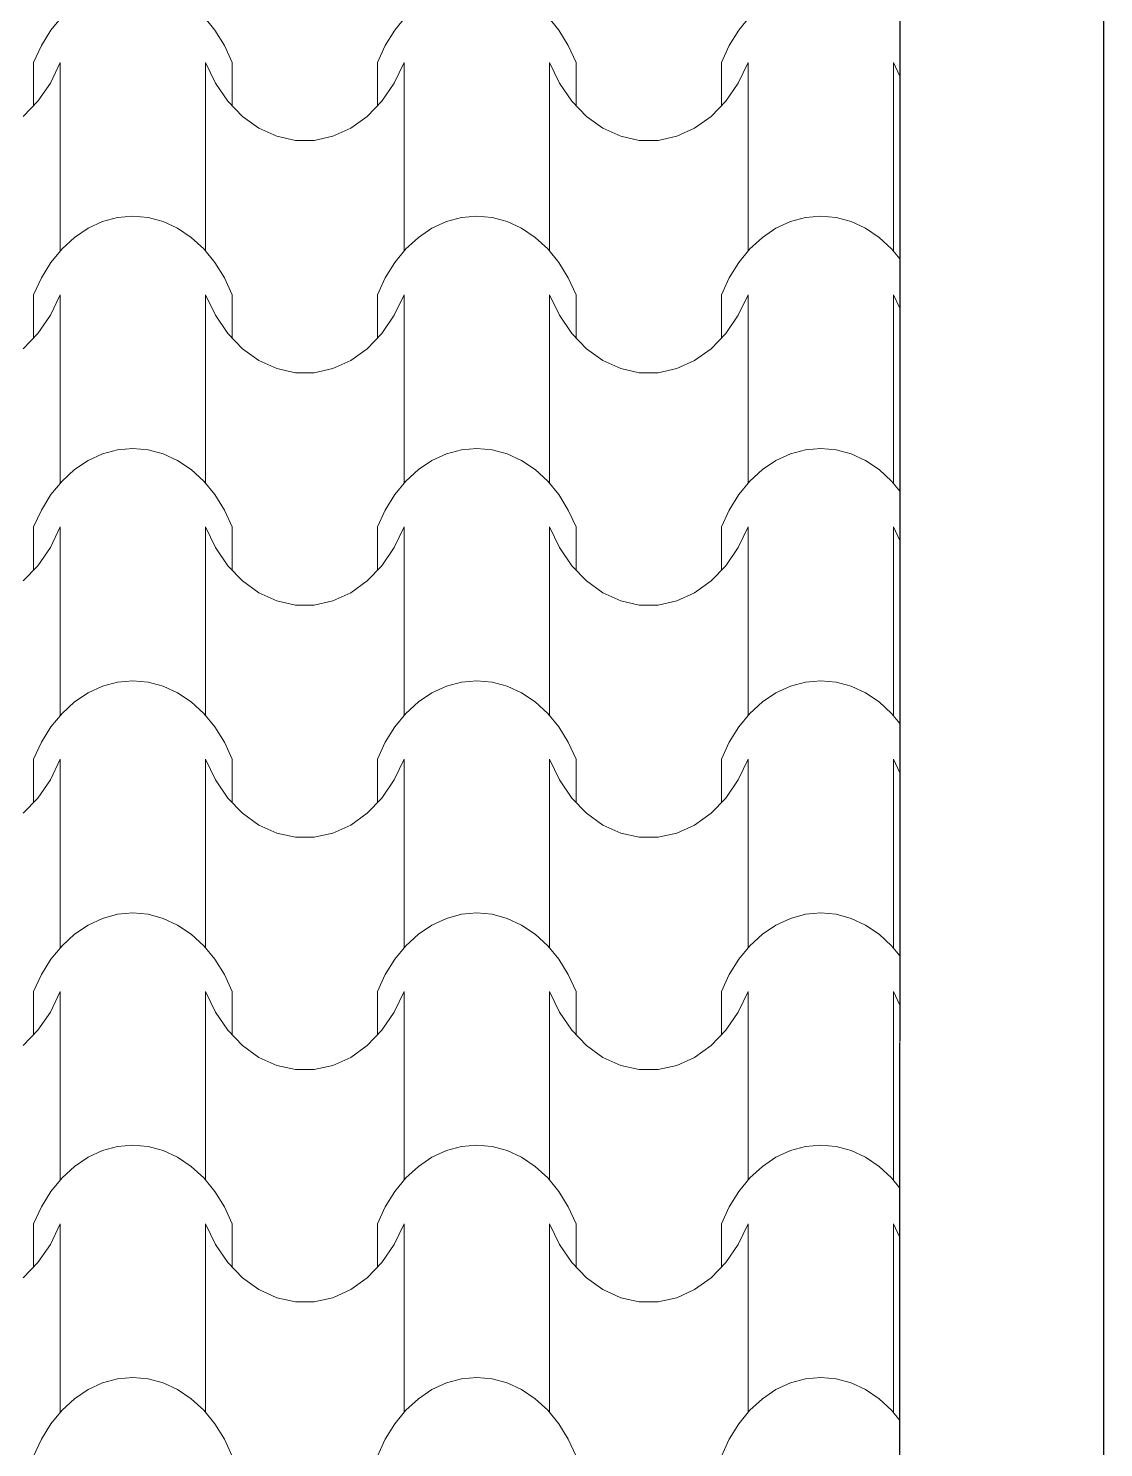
# Model space of a CAD drawing. Header units: millimetres. Extents: x 42452 to 2852333, y -419346 to 834876.
# Drawn here: x 2641314 to 2643426, y 663514 to 666303 of the extents above; entities that cross this region are included whole.
import ezdxf

# ---------------------------------------------------------------- set-up
doc = ezdxf.new("R2010")
doc.units = ezdxf.units.MM
doc.layers.add('M-2 keramitin shtrixi_Ном._пера__21_Pen_No__1', color=7, linetype='Continuous', lineweight=15)
doc.layers.add('memar', color=7, linetype='Continuous', lineweight=25)

# ---------------------------------------------------------------- blocks, each defined once
blk = doc.blocks.new('*X17')
at = {"layer": 'M-2 keramitin shtrixi_Ном._пера__21_Pen_No__1', "color": 7, "linetype": 'Continuous', "lineweight": 15}
for p, q in [((-244981.1, -1353532.8), (-244959.2, -1353506.2)), ((-244680.9, -1353506.2), (-244659.1, -1353532.8)), ((-244305.5, -1353532.8), (-244283.7, -1353506.2)), ((-244005.3, -1353506.2), (-243983.5, -1353532.8)), ((-243629.9, -1353532.8), (-243608.1, -1353506.2)), ((-244999.8, -1353563), (-244981.1, -1353532.8)), ((-244659.1, -1353532.8), (-244640.3, -1353563)), ((-244324.2, -1353563), (-244305.5, -1353532.8)), ((-243983.5, -1353532.8), (-243964.8, -1353563)), ((-243648.7, -1353563), (-243629.9, -1353532.8)), ((-245015.1, -1353596.3), (-244999.8, -1353563)), ((-244640.3, -1353563), (-244625, -1353596.3)), ((-244339.5, -1353596.3), (-244324.2, -1353563)), ((-243964.8, -1353563), (-243949.5, -1353596.3)), ((-243664, -1353596.3), (-243648.7, -1353563)), ((-245015.1, -1353681.3), (-245015.1, -1353596.3)), ((-244962.8, -1353596.3), (-244982.1, -1353636.8)), ((-244962.8, -1353781.3), (-244962.8, -1353596.3)), ((-244677.3, -1353781.3), (-244677.3, -1353596.3)), ((-244658, -1353636.8), (-244677.3, -1353596.3)), ((-244625, -1353681.3), (-244625, -1353596.3)), ((-244339.5, -1353681.3), (-244339.5, -1353596.3)), ((-244287.3, -1353596.3), (-244306.6, -1353636.8)), ((-244287.3, -1353781.3), (-244287.3, -1353596.3)), ((-244001.7, -1353781.3), (-244001.7, -1353596.3)), ((-243982.4, -1353636.8), (-244001.7, -1353596.3)), ((-243949.5, -1353681.3), (-243949.5, -1353596.3)), ((-243664, -1353681.3), (-243664, -1353596.3)), ((-243611.7, -1353596.3), (-243631, -1353636.8)), ((-243611.7, -1353781.3), (-243611.7, -1353596.3)), ((-243326.2, -1353781.3), (-243326.2, -1353596.3)), ((-243313.4, -1353623), (-243326.2, -1353596.3)), ((-244982.1, -1353636.8), (-245006.6, -1353672.5)), ((-244633.6, -1353672.5), (-244658, -1353636.8)), ((-244306.6, -1353636.8), (-244331, -1353672.5)), ((-243958, -1353672.5), (-243982.4, -1353636.8)), ((-243631, -1353636.8), (-243655.4, -1353672.5)), ((-245006.6, -1353672.5), (-245035.4, -1353702.4)), ((-244604.8, -1353702.4), (-244633.6, -1353672.5)), ((-244331, -1353672.5), (-244359.8, -1353702.4)), ((-243929.2, -1353702.4), (-243958, -1353672.5)), ((-243655.4, -1353672.5), (-243684.3, -1353702.4)), ((-244572.4, -1353725.6), (-244604.8, -1353702.4)), ((-244359.8, -1353702.4), (-244392.2, -1353725.6)), ((-243896.8, -1353725.6), (-243929.2, -1353702.4)), ((-243684.3, -1353702.4), (-243716.6, -1353725.6)), ((-244537.4, -1353741.5), (-244572.4, -1353725.6)), ((-244392.2, -1353725.6), (-244427.2, -1353741.5)), ((-243861.9, -1353741.5), (-243896.8, -1353725.6)), ((-243716.6, -1353725.6), (-243751.6, -1353741.5)), ((-244500.8, -1353749.6), (-244537.4, -1353741.5)), ((-244482.3, -1353749.6), (-244500.8, -1353749.6)), ((-244463.7, -1353749.6), (-244482.3, -1353749.6)), ((-244427.2, -1353741.5), (-244463.7, -1353749.6)), ((-243825.3, -1353749.6), (-243861.9, -1353741.5)), ((-243806.7, -1353749.6), (-243825.3, -1353749.6)), ((-243788.2, -1353749.6), (-243806.7, -1353749.6)), ((-243751.6, -1353741.5), (-243788.2, -1353749.6)), ((-244962.8, -1353966.4), (-244962.8, -1353781.3)), ((-244677.3, -1353966.4), (-244677.3, -1353781.3)), ((-244287.3, -1353966.4), (-244287.3, -1353781.3)), ((-244001.7, -1353966.4), (-244001.7, -1353781.3)), ((-243611.7, -1353966.4), (-243611.7, -1353781.3)), ((-243326.2, -1353966.4), (-243326.2, -1353781.3)), ((-244879.7, -1353908.9), (-244850.2, -1353901)), ((-244850.2, -1353901), (-244820.1, -1353898.3)), ((-244820.1, -1353898.3), (-244790, -1353901)), ((-244790, -1353901), (-244760.5, -1353908.9)), ((-244204.1, -1353908.9), (-244174.6, -1353901)), ((-244174.6, -1353901), (-244144.5, -1353898.3)), ((-244144.5, -1353898.3), (-244114.4, -1353901)), ((-244114.4, -1353901), (-244084.9, -1353908.9)), ((-243528.6, -1353908.9), (-243499, -1353901)), ((-243499, -1353901), (-243468.9, -1353898.3)), ((-243468.9, -1353898.3), (-243438.9, -1353901)), ((-243438.9, -1353901), (-243409.3, -1353908.9)), ((-244934.7, -1353940), (-244908.1, -1353922)), ((-244908.1, -1353922), (-244879.7, -1353908.9)), ((-244760.5, -1353908.9), (-244732.1, -1353922)), ((-244732.1, -1353922), (-244705.4, -1353940)), ((-244259.2, -1353940), (-244232.5, -1353922)), ((-244232.5, -1353922), (-244204.1, -1353908.9)), ((-244084.9, -1353908.9), (-244056.5, -1353922)), ((-244056.5, -1353922), (-244029.8, -1353940)), ((-243583.6, -1353940), (-243556.9, -1353922)), ((-243556.9, -1353922), (-243528.6, -1353908.9)), ((-243409.3, -1353908.9), (-243381, -1353922)), ((-243381, -1353922), (-243354.3, -1353940)), ((-244981.1, -1353989.1), (-244959.2, -1353962.5)), ((-244959.2, -1353962.5), (-244934.7, -1353940)), ((-244705.4, -1353940), (-244680.9, -1353962.5)), ((-244680.9, -1353962.5), (-244659.1, -1353989.1)), ((-244305.5, -1353989.1), (-244283.7, -1353962.5)), ((-244283.7, -1353962.5), (-244259.2, -1353940)), ((-244029.8, -1353940), (-244005.3, -1353962.5)), ((-244005.3, -1353962.5), (-243983.5, -1353989.1)), ((-243629.9, -1353989.1), (-243608.1, -1353962.5)), ((-243608.1, -1353962.5), (-243583.6, -1353940)), ((-243354.3, -1353940), (-243329.8, -1353962.5)), ((-243329.8, -1353962.5), (-243313.4, -1353982.4)), ((-244999.8, -1354019.4), (-244981.1, -1353989.1)), ((-244659.1, -1353989.1), (-244640.3, -1354019.4)), ((-244324.2, -1354019.4), (-244305.5, -1353989.1)), ((-243983.5, -1353989.1), (-243964.8, -1354019.4)), ((-243648.7, -1354019.4), (-243629.9, -1353989.1)), ((-245015.1, -1354052.6), (-244999.8, -1354019.4)), ((-244640.3, -1354019.4), (-244625, -1354052.6)), ((-244339.5, -1354052.6), (-244324.2, -1354019.4)), ((-243964.8, -1354019.4), (-243949.5, -1354052.6)), ((-243664, -1354052.6), (-243648.7, -1354019.4)), ((-245015.1, -1354137.7), (-245015.1, -1354052.6)), ((-244962.8, -1354052.6), (-244982.1, -1354093.1)), ((-244962.8, -1354237.7), (-244962.8, -1354052.6)), ((-244677.3, -1354237.7), (-244677.3, -1354052.6)), ((-244658, -1354093.1), (-244677.3, -1354052.6)), ((-244625, -1354137.7), (-244625, -1354052.6)), ((-244339.5, -1354137.7), (-244339.5, -1354052.6)), ((-244287.3, -1354052.6), (-244306.6, -1354093.1)), ((-244287.3, -1354237.7), (-244287.3, -1354052.6)), ((-244001.7, -1354237.7), (-244001.7, -1354052.6)), ((-243982.4, -1354093.1), (-244001.7, -1354052.6)), ((-243949.5, -1354137.7), (-243949.5, -1354052.6)), ((-243664, -1354137.7), (-243664, -1354052.6)), ((-243611.7, -1354052.6), (-243631, -1354093.1)), ((-243611.7, -1354237.7), (-243611.7, -1354052.6)), ((-243326.2, -1354237.7), (-243326.2, -1354052.6)), ((-243313.4, -1354079.3), (-243326.2, -1354052.6)), ((-244982.1, -1354093.1), (-245006.6, -1354128.8)), ((-244633.6, -1354128.8), (-244658, -1354093.1)), ((-244306.6, -1354093.1), (-244331, -1354128.8)), ((-243958, -1354128.8), (-243982.4, -1354093.1)), ((-243631, -1354093.1), (-243655.4, -1354128.8)), ((-245006.6, -1354128.8), (-245035.4, -1354158.8)), ((-244604.8, -1354158.8), (-244633.6, -1354128.8)), ((-244331, -1354128.8), (-244359.8, -1354158.8)), ((-243929.2, -1354158.8), (-243958, -1354128.8)), ((-243655.4, -1354128.8), (-243684.3, -1354158.8)), ((-244572.4, -1354182), (-244604.8, -1354158.8)), ((-244537.4, -1354197.9), (-244572.4, -1354182)), ((-244392.2, -1354182), (-244427.2, -1354197.9)), ((-244359.8, -1354158.8), (-244392.2, -1354182)), ((-243896.8, -1354182), (-243929.2, -1354158.8)), ((-243861.9, -1354197.9), (-243896.8, -1354182)), ((-243716.6, -1354182), (-243751.6, -1354197.9)), ((-243684.3, -1354158.8), (-243716.6, -1354182)), ((-244500.8, -1354205.9), (-244537.4, -1354197.9)), ((-244482.3, -1354205.9), (-244500.8, -1354205.9)), ((-244463.7, -1354205.9), (-244482.3, -1354205.9)), ((-244427.2, -1354197.9), (-244463.7, -1354205.9)), ((-243825.3, -1354205.9), (-243861.9, -1354197.9)), ((-243806.7, -1354205.9), (-243825.3, -1354205.9)), ((-243788.2, -1354205.9), (-243806.7, -1354205.9)), ((-243751.6, -1354197.9), (-243788.2, -1354205.9)), ((-244962.8, -1354422.8), (-244962.8, -1354237.7)), ((-244677.3, -1354422.8), (-244677.3, -1354237.7)), ((-244287.3, -1354422.8), (-244287.3, -1354237.7)), ((-244001.7, -1354422.8), (-244001.7, -1354237.7)), ((-243611.7, -1354422.8), (-243611.7, -1354237.7)), ((-243326.2, -1354422.8), (-243326.2, -1354237.7)), ((-244934.7, -1354396.3), (-244908.1, -1354378.4)), ((-244908.1, -1354378.4), (-244879.7, -1354365.3)), ((-244879.7, -1354365.3), (-244850.2, -1354357.3)), ((-244850.2, -1354357.3), (-244820.1, -1354354.6)), ((-244820.1, -1354354.6), (-244790, -1354357.3)), ((-244790, -1354357.3), (-244760.5, -1354365.3)), ((-244760.5, -1354365.3), (-244732.1, -1354378.4)), ((-244732.1, -1354378.4), (-244705.4, -1354396.3)), ((-244259.2, -1354396.3), (-244232.5, -1354378.4)), ((-244232.5, -1354378.4), (-244204.1, -1354365.3)), ((-244204.1, -1354365.3), (-244174.6, -1354357.3)), ((-244174.6, -1354357.3), (-244144.5, -1354354.6)), ((-244144.5, -1354354.6), (-244114.4, -1354357.3)), ((-244114.4, -1354357.3), (-244084.9, -1354365.3)), ((-244084.9, -1354365.3), (-244056.5, -1354378.4)), ((-244056.5, -1354378.4), (-244029.8, -1354396.3)), ((-243583.6, -1354396.3), (-243556.9, -1354378.4)), ((-243556.9, -1354378.4), (-243528.6, -1354365.3)), ((-243528.6, -1354365.3), (-243499, -1354357.3)), ((-243499, -1354357.3), (-243468.9, -1354354.6)), ((-243468.9, -1354354.6), (-243438.9, -1354357.3)), ((-243438.9, -1354357.3), (-243409.3, -1354365.3)), ((-243409.3, -1354365.3), (-243381, -1354378.4)), ((-243381, -1354378.4), (-243354.3, -1354396.3)), ((-244959.2, -1354418.9), (-244934.7, -1354396.3)), ((-244705.4, -1354396.3), (-244680.9, -1354418.9)), ((-244283.7, -1354418.9), (-244259.2, -1354396.3)), ((-244029.8, -1354396.3), (-244005.3, -1354418.9)), ((-243608.1, -1354418.9), (-243583.6, -1354396.3)), ((-243354.3, -1354396.3), (-243329.8, -1354418.9)), ((-244981.1, -1354445.5), (-244959.2, -1354418.9)), ((-244680.9, -1354418.9), (-244659.1, -1354445.5)), ((-244305.5, -1354445.5), (-244283.7, -1354418.9)), ((-244005.3, -1354418.9), (-243983.5, -1354445.5)), ((-243629.9, -1354445.5), (-243608.1, -1354418.9)), ((-243329.8, -1354418.9), (-243313.4, -1354438.8)), ((-244999.8, -1354475.7), (-244981.1, -1354445.5)), ((-244659.1, -1354445.5), (-244640.3, -1354475.7)), ((-244324.2, -1354475.7), (-244305.5, -1354445.5)), ((-243983.5, -1354445.5), (-243964.8, -1354475.7)), ((-243648.7, -1354475.7), (-243629.9, -1354445.5)), ((-245015.1, -1354509), (-244999.8, -1354475.7)), ((-244640.3, -1354475.7), (-244625, -1354509)), ((-244339.5, -1354509), (-244324.2, -1354475.7)), ((-243964.8, -1354475.7), (-243949.5, -1354509)), ((-243664, -1354509), (-243648.7, -1354475.7)), ((-245015.1, -1354594), (-245015.1, -1354509)), ((-244962.8, -1354509), (-244982.1, -1354549.5)), ((-244962.8, -1354694), (-244962.8, -1354509)), ((-244677.3, -1354694), (-244677.3, -1354509)), ((-244658, -1354549.5), (-244677.3, -1354509)), ((-244625, -1354594), (-244625, -1354509)), ((-244339.5, -1354594), (-244339.5, -1354509)), ((-244287.3, -1354509), (-244306.6, -1354549.5)), ((-244287.3, -1354694), (-244287.3, -1354509)), ((-244001.7, -1354694), (-244001.7, -1354509)), ((-243982.4, -1354549.5), (-244001.7, -1354509)), ((-243949.5, -1354594), (-243949.5, -1354509)), ((-243664, -1354594), (-243664, -1354509)), ((-243611.7, -1354509), (-243631, -1354549.5)), ((-243611.7, -1354694), (-243611.7, -1354509)), ((-243326.2, -1354694), (-243326.2, -1354509)), ((-243313.4, -1354535.7), (-243326.2, -1354509)), ((-244982.1, -1354549.5), (-245006.6, -1354585.2)), ((-244633.6, -1354585.2), (-244658, -1354549.5)), ((-244306.6, -1354549.5), (-244331, -1354585.2)), ((-243958, -1354585.2), (-243982.4, -1354549.5)), ((-243631, -1354549.5), (-243655.4, -1354585.2)), ((-245006.6, -1354585.2), (-245035.4, -1354615.1)), ((-244604.8, -1354615.1), (-244633.6, -1354585.2)), ((-244331, -1354585.2), (-244359.8, -1354615.1)), ((-243929.2, -1354615.1), (-243958, -1354585.2)), ((-243655.4, -1354585.2), (-243684.3, -1354615.1)), ((-244572.4, -1354638.3), (-244604.8, -1354615.1)), ((-244359.8, -1354615.1), (-244392.2, -1354638.3)), ((-243896.8, -1354638.3), (-243929.2, -1354615.1)), ((-243684.3, -1354615.1), (-243716.6, -1354638.3)), ((-244537.4, -1354654.2), (-244572.4, -1354638.3)), ((-244500.8, -1354662.3), (-244537.4, -1354654.2)), ((-244427.2, -1354654.2), (-244463.7, -1354662.3)), ((-244392.2, -1354638.3), (-244427.2, -1354654.2)), ((-243861.9, -1354654.2), (-243896.8, -1354638.3)), ((-243825.3, -1354662.3), (-243861.9, -1354654.2)), ((-243751.6, -1354654.2), (-243788.2, -1354662.3)), ((-243716.6, -1354638.3), (-243751.6, -1354654.2)), ((-244482.3, -1354662.3), (-244500.8, -1354662.3)), ((-244463.7, -1354662.3), (-244482.3, -1354662.3)), ((-243806.7, -1354662.3), (-243825.3, -1354662.3)), ((-243788.2, -1354662.3), (-243806.7, -1354662.3)), ((-244962.8, -1354879.1), (-244962.8, -1354694)), ((-244677.3, -1354879.1), (-244677.3, -1354694)), ((-244287.3, -1354879.1), (-244287.3, -1354694)), ((-244001.7, -1354879.1), (-244001.7, -1354694)), ((-243611.7, -1354879.1), (-243611.7, -1354694)), ((-243326.2, -1354879.1), (-243326.2, -1354694)), ((-244908.1, -1354834.7), (-244879.7, -1354821.6)), ((-244879.7, -1354821.6), (-244850.2, -1354813.7)), ((-244850.2, -1354813.7), (-244820.1, -1354811)), ((-244820.1, -1354811), (-244790, -1354813.7)), ((-244790, -1354813.7), (-244760.5, -1354821.6)), ((-244760.5, -1354821.6), (-244732.1, -1354834.7)), ((-244232.5, -1354834.7), (-244204.1, -1354821.6)), ((-244204.1, -1354821.6), (-244174.6, -1354813.7)), ((-244174.6, -1354813.7), (-244144.5, -1354811)), ((-244144.5, -1354811), (-244114.4, -1354813.7)), ((-244114.4, -1354813.7), (-244084.9, -1354821.6)), ((-244084.9, -1354821.6), (-244056.5, -1354834.7)), ((-243556.9, -1354834.7), (-243528.6, -1354821.6)), ((-243528.6, -1354821.6), (-243499, -1354813.7)), ((-243499, -1354813.7), (-243468.9, -1354811)), ((-243468.9, -1354811), (-243438.9, -1354813.7)), ((-243438.9, -1354813.7), (-243409.3, -1354821.6)), ((-243409.3, -1354821.6), (-243381, -1354834.7)), ((-244959.2, -1354875.2), (-244934.7, -1354852.7)), ((-244934.7, -1354852.7), (-244908.1, -1354834.7)), ((-244732.1, -1354834.7), (-244705.4, -1354852.7)), ((-244705.4, -1354852.7), (-244680.9, -1354875.2)), ((-244283.7, -1354875.2), (-244259.2, -1354852.7)), ((-244259.2, -1354852.7), (-244232.5, -1354834.7)), ((-244056.5, -1354834.7), (-244029.8, -1354852.7)), ((-244029.8, -1354852.7), (-244005.3, -1354875.2)), ((-243608.1, -1354875.2), (-243583.6, -1354852.7)), ((-243583.6, -1354852.7), (-243556.9, -1354834.7)), ((-243381, -1354834.7), (-243354.3, -1354852.7)), ((-243354.3, -1354852.7), (-243329.8, -1354875.2)), ((-244981.1, -1354901.8), (-244959.2, -1354875.2)), ((-244680.9, -1354875.2), (-244659.1, -1354901.8)), ((-244305.5, -1354901.8), (-244283.7, -1354875.2)), ((-244005.3, -1354875.2), (-243983.5, -1354901.8)), ((-243629.9, -1354901.8), (-243608.1, -1354875.2)), ((-243329.8, -1354875.2), (-243313.4, -1354895.1)), ((-244999.8, -1354932.1), (-244981.1, -1354901.8)), ((-244659.1, -1354901.8), (-244640.3, -1354932.1)), ((-244324.2, -1354932.1), (-244305.5, -1354901.8)), ((-243983.5, -1354901.8), (-243964.8, -1354932.1)), ((-243648.7, -1354932.1), (-243629.9, -1354901.8)), ((-245015.1, -1354965.3), (-244999.8, -1354932.1)), ((-244640.3, -1354932.1), (-244625, -1354965.3)), ((-244339.5, -1354965.3), (-244324.2, -1354932.1)), ((-243964.8, -1354932.1), (-243949.5, -1354965.3)), ((-243664, -1354965.3), (-243648.7, -1354932.1)), ((-245015.1, -1355050.4), (-245015.1, -1354965.3)), ((-244962.8, -1354965.3), (-244982.1, -1355005.8)), ((-244962.8, -1355150.4), (-244962.8, -1354965.3)), ((-244677.3, -1355150.4), (-244677.3, -1354965.3)), ((-244658, -1355005.8), (-244677.3, -1354965.3)), ((-244625, -1355050.4), (-244625, -1354965.3)), ((-244339.5, -1355050.4), (-244339.5, -1354965.3)), ((-244287.3, -1354965.3), (-244306.6, -1355005.8)), ((-244287.3, -1355150.4), (-244287.3, -1354965.3)), ((-244001.7, -1355150.4), (-244001.7, -1354965.3)), ((-243982.4, -1355005.8), (-244001.7, -1354965.3)), ((-243949.5, -1355050.4), (-243949.5, -1354965.3)), ((-243664, -1355050.4), (-243664, -1354965.3)), ((-243611.7, -1354965.3), (-243631, -1355005.8)), ((-243611.7, -1355150.4), (-243611.7, -1354965.3)), ((-243326.2, -1355150.4), (-243326.2, -1354965.3)), ((-243313.4, -1354992), (-243326.2, -1354965.3)), ((-244982.1, -1355005.8), (-245006.6, -1355041.5)), ((-244633.6, -1355041.5), (-244658, -1355005.8)), ((-244306.6, -1355005.8), (-244331, -1355041.5)), ((-243958, -1355041.5), (-243982.4, -1355005.8)), ((-243631, -1355005.8), (-243655.4, -1355041.5)), ((-245006.6, -1355041.5), (-245035.4, -1355071.5)), ((-244604.8, -1355071.5), (-244633.6, -1355041.5)), ((-244331, -1355041.5), (-244359.8, -1355071.5)), ((-243929.2, -1355071.5), (-243958, -1355041.5)), ((-243655.4, -1355041.5), (-243684.3, -1355071.5)), ((-244572.4, -1355094.7), (-244604.8, -1355071.5)), ((-244359.8, -1355071.5), (-244392.2, -1355094.7)), ((-243896.8, -1355094.7), (-243929.2, -1355071.5)), ((-243684.3, -1355071.5), (-243716.6, -1355094.7)), ((-244537.4, -1355110.6), (-244572.4, -1355094.7)), ((-244392.2, -1355094.7), (-244427.2, -1355110.6)), ((-243861.9, -1355110.6), (-243896.8, -1355094.7)), ((-243716.6, -1355094.7), (-243751.6, -1355110.6)), ((-244500.8, -1355118.6), (-244537.4, -1355110.6)), ((-244482.3, -1355118.6), (-244500.8, -1355118.6)), ((-244463.7, -1355118.6), (-244482.3, -1355118.6)), ((-244427.2, -1355110.6), (-244463.7, -1355118.6)), ((-243825.3, -1355118.6), (-243861.9, -1355110.6)), ((-243806.7, -1355118.6), (-243825.3, -1355118.6)), ((-243788.2, -1355118.6), (-243806.7, -1355118.6)), ((-243751.6, -1355110.6), (-243788.2, -1355118.6)), ((-244962.8, -1355335.5), (-244962.8, -1355150.4)), ((-244677.3, -1355335.5), (-244677.3, -1355150.4)), ((-244287.3, -1355335.5), (-244287.3, -1355150.4)), ((-244001.7, -1355335.5), (-244001.7, -1355150.4)), ((-243611.7, -1355335.5), (-243611.7, -1355150.4)), ((-243326.2, -1355335.5), (-243326.2, -1355150.4)), ((-244879.7, -1355278), (-244850.2, -1355270)), ((-244850.2, -1355270), (-244820.1, -1355267.3)), ((-244820.1, -1355267.3), (-244790, -1355270)), ((-244790, -1355270), (-244760.5, -1355278)), ((-244204.1, -1355278), (-244174.6, -1355270)), ((-244174.6, -1355270), (-244144.5, -1355267.3)), ((-244144.5, -1355267.3), (-244114.4, -1355270)), ((-244114.4, -1355270), (-244084.9, -1355278)), ((-243528.6, -1355278), (-243499, -1355270)), ((-243499, -1355270), (-243468.9, -1355267.3)), ((-243468.9, -1355267.3), (-243438.9, -1355270)), ((-243438.9, -1355270), (-243409.3, -1355278)), ((-244934.7, -1355309), (-244908.1, -1355291.1)), ((-244908.1, -1355291.1), (-244879.7, -1355278)), ((-244760.5, -1355278), (-244732.1, -1355291.1)), ((-244732.1, -1355291.1), (-244705.4, -1355309)), ((-244259.2, -1355309), (-244232.5, -1355291.1)), ((-244232.5, -1355291.1), (-244204.1, -1355278)), ((-244084.9, -1355278), (-244056.5, -1355291.1)), ((-244056.5, -1355291.1), (-244029.8, -1355309)), ((-243583.6, -1355309), (-243556.9, -1355291.1)), ((-243556.9, -1355291.1), (-243528.6, -1355278)), ((-243409.3, -1355278), (-243381, -1355291.1)), ((-243381, -1355291.1), (-243354.3, -1355309)), ((-244959.2, -1355331.6), (-244934.7, -1355309)), ((-244705.4, -1355309), (-244680.9, -1355331.6)), ((-244283.7, -1355331.6), (-244259.2, -1355309)), ((-244029.8, -1355309), (-244005.3, -1355331.6)), ((-243608.1, -1355331.6), (-243583.6, -1355309)), ((-243354.3, -1355309), (-243329.8, -1355331.6)), ((-244981.1, -1355358.2), (-244959.2, -1355331.6)), ((-244680.9, -1355331.6), (-244659.1, -1355358.2)), ((-244305.5, -1355358.2), (-244283.7, -1355331.6)), ((-244005.3, -1355331.6), (-243983.5, -1355358.2)), ((-243629.9, -1355358.2), (-243608.1, -1355331.6)), ((-243329.8, -1355331.6), (-243313.4, -1355351.5)), ((-244999.8, -1355388.4), (-244981.1, -1355358.2)), ((-244659.1, -1355358.2), (-244640.3, -1355388.4)), ((-244324.2, -1355388.4), (-244305.5, -1355358.2)), ((-243983.5, -1355358.2), (-243964.8, -1355388.4)), ((-243648.7, -1355388.4), (-243629.9, -1355358.2)), ((-245015.1, -1355421.7), (-244999.8, -1355388.4)), ((-244640.3, -1355388.4), (-244625, -1355421.7)), ((-244339.5, -1355421.7), (-244324.2, -1355388.4)), ((-243964.8, -1355388.4), (-243949.5, -1355421.7)), ((-243664, -1355421.7), (-243648.7, -1355388.4)), ((-245015.1, -1355506.7), (-245015.1, -1355421.7)), ((-244962.8, -1355421.7), (-244982.1, -1355462.2)), ((-244962.8, -1355606.7), (-244962.8, -1355421.7)), ((-244677.3, -1355606.7), (-244677.3, -1355421.7)), ((-244658, -1355462.2), (-244677.3, -1355421.7)), ((-244625, -1355506.7), (-244625, -1355421.7)), ((-244339.5, -1355506.7), (-244339.5, -1355421.7)), ((-244287.3, -1355421.7), (-244306.6, -1355462.2)), ((-244287.3, -1355606.7), (-244287.3, -1355421.7)), ((-244001.7, -1355606.7), (-244001.7, -1355421.7)), ((-243982.4, -1355462.2), (-244001.7, -1355421.7)), ((-243949.5, -1355506.7), (-243949.5, -1355421.7)), ((-243664, -1355506.7), (-243664, -1355421.7)), ((-243611.7, -1355421.7), (-243631, -1355462.2)), ((-243611.7, -1355606.7), (-243611.7, -1355421.7)), ((-243326.2, -1355606.7), (-243326.2, -1355421.7)), ((-243313.4, -1355448.4), (-243326.2, -1355421.7)), ((-244982.1, -1355462.2), (-245006.6, -1355497.9)), ((-244633.6, -1355497.9), (-244658, -1355462.2)), ((-244306.6, -1355462.2), (-244331, -1355497.9)), ((-243958, -1355497.9), (-243982.4, -1355462.2)), ((-243631, -1355462.2), (-243655.4, -1355497.9)), ((-245006.6, -1355497.9), (-245035.4, -1355527.8)), ((-244604.8, -1355527.8), (-244633.6, -1355497.9)), ((-244331, -1355497.9), (-244359.8, -1355527.8)), ((-243929.2, -1355527.8), (-243958, -1355497.9)), ((-243655.4, -1355497.9), (-243684.3, -1355527.8)), ((-244572.4, -1355551), (-244604.8, -1355527.8)), ((-244537.4, -1355566.9), (-244572.4, -1355551)), ((-244392.2, -1355551), (-244427.2, -1355566.9)), ((-244359.8, -1355527.8), (-244392.2, -1355551)), ((-243896.8, -1355551), (-243929.2, -1355527.8)), ((-243861.9, -1355566.9), (-243896.8, -1355551)), ((-243716.6, -1355551), (-243751.6, -1355566.9)), ((-243684.3, -1355527.8), (-243716.6, -1355551)), ((-244500.8, -1355575), (-244537.4, -1355566.9)), ((-244482.3, -1355575), (-244500.8, -1355575)), ((-244463.7, -1355575), (-244482.3, -1355575)), ((-244427.2, -1355566.9), (-244463.7, -1355575)), ((-243825.3, -1355575), (-243861.9, -1355566.9)), ((-243806.7, -1355575), (-243825.3, -1355575)), ((-243788.2, -1355575), (-243806.7, -1355575)), ((-243751.6, -1355566.9), (-243788.2, -1355575)), ((-244962.8, -1355791.8), (-244962.8, -1355606.7)), ((-244677.3, -1355791.8), (-244677.3, -1355606.7)), ((-244287.3, -1355791.8), (-244287.3, -1355606.7)), ((-244001.7, -1355791.8), (-244001.7, -1355606.7)), ((-243611.7, -1355791.8), (-243611.7, -1355606.7)), ((-243326.2, -1355791.8), (-243326.2, -1355606.7)), ((-244908.1, -1355747.4), (-244879.7, -1355734.3)), ((-244879.7, -1355734.3), (-244850.2, -1355726.4)), ((-244850.2, -1355726.4), (-244820.1, -1355723.7)), ((-244820.1, -1355723.7), (-244790, -1355726.4)), ((-244790, -1355726.4), (-244760.5, -1355734.3)), ((-244760.5, -1355734.3), (-244732.1, -1355747.4)), ((-244232.5, -1355747.4), (-244204.1, -1355734.3)), ((-244204.1, -1355734.3), (-244174.6, -1355726.4)), ((-244174.6, -1355726.4), (-244144.5, -1355723.7)), ((-244144.5, -1355723.7), (-244114.4, -1355726.4)), ((-244114.4, -1355726.4), (-244084.9, -1355734.3)), ((-244084.9, -1355734.3), (-244056.5, -1355747.4)), ((-243556.9, -1355747.4), (-243528.6, -1355734.3)), ((-243528.6, -1355734.3), (-243499, -1355726.4)), ((-243499, -1355726.4), (-243468.9, -1355723.7)), ((-243468.9, -1355723.7), (-243438.9, -1355726.4)), ((-243438.9, -1355726.4), (-243409.3, -1355734.3)), ((-243409.3, -1355734.3), (-243381, -1355747.4)), ((-244959.2, -1355787.9), (-244934.7, -1355765.4)), ((-244934.7, -1355765.4), (-244908.1, -1355747.4)), ((-244732.1, -1355747.4), (-244705.4, -1355765.4)), ((-244705.4, -1355765.4), (-244680.9, -1355787.9)), ((-244283.7, -1355787.9), (-244259.2, -1355765.4)), ((-244259.2, -1355765.4), (-244232.5, -1355747.4)), ((-244056.5, -1355747.4), (-244029.8, -1355765.4)), ((-244029.8, -1355765.4), (-244005.3, -1355787.9)), ((-243608.1, -1355787.9), (-243583.6, -1355765.4)), ((-243583.6, -1355765.4), (-243556.9, -1355747.4)), ((-243381, -1355747.4), (-243354.3, -1355765.4)), ((-243354.3, -1355765.4), (-243329.8, -1355787.9)), ((-244981.1, -1355814.5), (-244959.2, -1355787.9)), ((-244680.9, -1355787.9), (-244659.1, -1355814.5)), ((-244305.5, -1355814.5), (-244283.7, -1355787.9)), ((-244005.3, -1355787.9), (-243983.5, -1355814.5)), ((-243629.9, -1355814.5), (-243608.1, -1355787.9)), ((-243329.8, -1355787.9), (-243313.4, -1355807.8)), ((-244999.8, -1355844.8), (-244981.1, -1355814.5)), ((-244659.1, -1355814.5), (-244640.3, -1355844.8)), ((-244324.2, -1355844.8), (-244305.5, -1355814.5)), ((-243983.5, -1355814.5), (-243964.8, -1355844.8)), ((-243648.7, -1355844.8), (-243629.9, -1355814.5)), ((-245015.1, -1355878), (-244999.8, -1355844.8)), ((-244640.3, -1355844.8), (-244625, -1355878)), ((-244339.5, -1355878), (-244324.2, -1355844.8)), ((-243964.8, -1355844.8), (-243949.5, -1355878)), ((-243664, -1355878), (-243648.7, -1355844.8)), ((-245015.1, -1355963.1), (-245015.1, -1355878)), ((-244962.8, -1355878), (-244982.1, -1355918.5)), ((-244962.8, -1356063.1), (-244962.8, -1355878)), ((-244677.3, -1356063.1), (-244677.3, -1355878)), ((-244658, -1355918.5), (-244677.3, -1355878)), ((-244625, -1355963.1), (-244625, -1355878)), ((-244339.5, -1355963.1), (-244339.5, -1355878)), ((-244287.3, -1355878), (-244306.6, -1355918.5)), ((-244287.3, -1356063.1), (-244287.3, -1355878)), ((-244001.7, -1356063.1), (-244001.7, -1355878)), ((-243982.4, -1355918.5), (-244001.7, -1355878)), ((-243949.5, -1355963.1), (-243949.5, -1355878)), ((-243664, -1355963.1), (-243664, -1355878)), ((-243611.7, -1355878), (-243631, -1355918.5)), ((-243611.7, -1356063.1), (-243611.7, -1355878)), ((-243326.2, -1356063.1), (-243326.2, -1355878)), ((-243313.4, -1355904.7), (-243326.2, -1355878)), ((-244982.1, -1355918.5), (-245006.6, -1355954.2)), ((-244633.6, -1355954.2), (-244658, -1355918.5)), ((-244306.6, -1355918.5), (-244331, -1355954.2)), ((-243958, -1355954.2), (-243982.4, -1355918.5)), ((-243631, -1355918.5), (-243655.4, -1355954.2)), ((-245006.6, -1355954.2), (-245035.4, -1355984.2)), ((-244604.8, -1355984.2), (-244633.6, -1355954.2)), ((-244331, -1355954.2), (-244359.8, -1355984.2)), ((-243929.2, -1355984.2), (-243958, -1355954.2)), ((-243655.4, -1355954.2), (-243684.3, -1355984.2)), ((-244572.4, -1356007.4), (-244604.8, -1355984.2)), ((-244359.8, -1355984.2), (-244392.2, -1356007.4)), ((-243896.8, -1356007.4), (-243929.2, -1355984.2)), ((-243684.3, -1355984.2), (-243716.6, -1356007.4)), ((-244537.4, -1356023.3), (-244572.4, -1356007.4)), ((-244500.8, -1356031.3), (-244537.4, -1356023.3)), ((-244427.2, -1356023.3), (-244463.7, -1356031.3)), ((-244392.2, -1356007.4), (-244427.2, -1356023.3)), ((-243861.9, -1356023.3), (-243896.8, -1356007.4)), ((-243825.3, -1356031.3), (-243861.9, -1356023.3)), ((-243751.6, -1356023.3), (-243788.2, -1356031.3)), ((-243716.6, -1356007.4), (-243751.6, -1356023.3)), ((-244482.3, -1356031.3), (-244500.8, -1356031.3)), ((-244463.7, -1356031.3), (-244482.3, -1356031.3)), ((-243806.7, -1356031.3), (-243825.3, -1356031.3)), ((-243788.2, -1356031.3), (-243806.7, -1356031.3)), ((-244962.8, -1356248.2), (-244962.8, -1356063.1)), ((-244677.3, -1356248.2), (-244677.3, -1356063.1)), ((-244287.3, -1356248.2), (-244287.3, -1356063.1)), ((-244001.7, -1356248.2), (-244001.7, -1356063.1)), ((-243611.7, -1356248.2), (-243611.7, -1356063.1)), ((-243326.2, -1356248.2), (-243326.2, -1356063.1)), ((-244908.1, -1356203.8), (-244879.7, -1356190.7)), ((-244879.7, -1356190.7), (-244850.2, -1356182.7)), ((-244850.2, -1356182.7), (-244820.1, -1356180)), ((-244820.1, -1356180), (-244790, -1356182.7)), ((-244790, -1356182.7), (-244760.5, -1356190.7)), ((-244760.5, -1356190.7), (-244732.1, -1356203.8)), ((-244232.5, -1356203.8), (-244204.1, -1356190.7)), ((-244204.1, -1356190.7), (-244174.6, -1356182.7)), ((-244174.6, -1356182.7), (-244144.5, -1356180)), ((-244144.5, -1356180), (-244114.4, -1356182.7)), ((-244114.4, -1356182.7), (-244084.9, -1356190.7)), ((-244084.9, -1356190.7), (-244056.5, -1356203.8)), ((-243556.9, -1356203.8), (-243528.6, -1356190.7)), ((-243528.6, -1356190.7), (-243499, -1356182.7)), ((-243499, -1356182.7), (-243468.9, -1356180)), ((-243468.9, -1356180), (-243438.9, -1356182.7)), ((-243438.9, -1356182.7), (-243409.3, -1356190.7)), ((-243409.3, -1356190.7), (-243381, -1356203.8)), ((-244934.7, -1356221.7), (-244908.1, -1356203.8)), ((-244732.1, -1356203.8), (-244705.4, -1356221.7)), ((-244259.2, -1356221.7), (-244232.5, -1356203.8)), ((-244056.5, -1356203.8), (-244029.8, -1356221.7)), ((-243583.6, -1356221.7), (-243556.9, -1356203.8)), ((-243381, -1356203.8), (-243354.3, -1356221.7)), ((-244981.1, -1356270.9), (-244959.2, -1356244.3)), ((-244959.2, -1356244.3), (-244934.7, -1356221.7)), ((-244705.4, -1356221.7), (-244680.9, -1356244.3)), ((-244680.9, -1356244.3), (-244659.1, -1356270.9)), ((-244305.5, -1356270.9), (-244283.7, -1356244.3)), ((-244283.7, -1356244.3), (-244259.2, -1356221.7)), ((-244029.8, -1356221.7), (-244005.3, -1356244.3)), ((-244005.3, -1356244.3), (-243983.5, -1356270.9)), ((-243629.9, -1356270.9), (-243608.1, -1356244.3)), ((-243608.1, -1356244.3), (-243583.6, -1356221.7)), ((-243354.3, -1356221.7), (-243329.8, -1356244.3)), ((-243329.8, -1356244.3), (-243313.4, -1356264.2)), ((-244999.8, -1356301.1), (-244981.1, -1356270.9)), ((-244659.1, -1356270.9), (-244640.3, -1356301.1)), ((-244324.2, -1356301.1), (-244305.5, -1356270.9)), ((-243983.5, -1356270.9), (-243964.8, -1356301.1)), ((-243648.7, -1356301.1), (-243629.9, -1356270.9)), ((-245015.1, -1356334.4), (-244999.8, -1356301.1)), ((-244640.3, -1356301.1), (-244625, -1356334.4)), ((-244339.5, -1356334.4), (-244324.2, -1356301.1)), ((-243964.8, -1356301.1), (-243949.5, -1356334.4)), ((-243664, -1356334.4), (-243648.7, -1356301.1))]:
    blk.add_line(p, q, dxfattribs=at)
blk = doc.blocks.new('Fill_2')
at = {"layer": 'M-2 keramitin shtrixi_Ном._пера__21_Pen_No__1', "color": 7, "linetype": 'Continuous', "lineweight": 15}
blk.add_blockref('*X17', (0, 0), dxfattribs=at)

msp = doc.modelspace()

# ---------------------------------------------------------------- linework, layer by layer
at = {"layer": 'memar', "color": 0, "lineweight": 25}
for points in [[(2643025.96356, 654961.54702), (2643026.33493, 673661.54702)], [(2643426.14, 667161.54702), (2643425.96356, 661261.54702)]]:
    msp.add_lwpolyline(points, dxfattribs=at)

# ---------------------------------------------------------------- block references
at = {"layer": 'memar', "color": 7, "linetype": 'Continuous', "lineweight": 25}
msp.add_blockref('Fill_2', (2886339.52978, 2019832.0495), dxfattribs=at)

doc.saveas('drawing.dxf')
